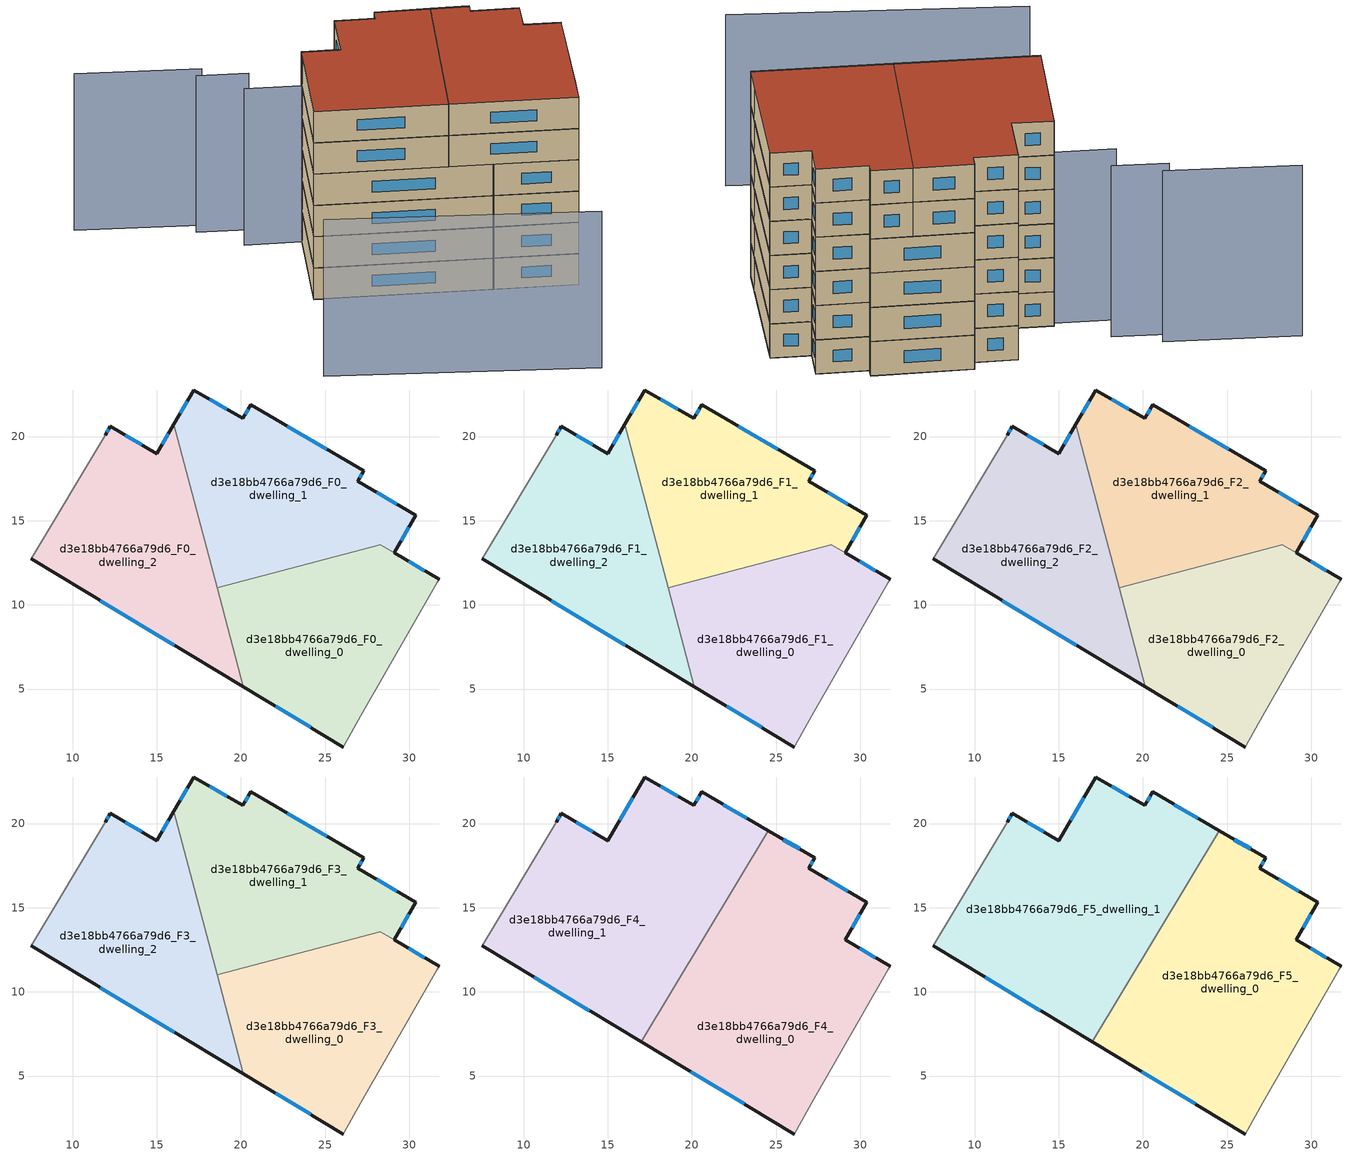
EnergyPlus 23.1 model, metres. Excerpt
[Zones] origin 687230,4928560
d3e18bb4766a79d6_F0_dwelling_0
 floor ground (EU_floor_Construction): 27.13,3.41 31.67,11.34 31.77,11.53 28.29,13.58 18.59,11.01 20.14,5.14 26.08,1.56 26.14,1.66 z0
 wall outside (EU_wall_Construction): 26.08,1.56 20.14,5.14 / 29.11,13.1 31.77,11.53 z0:3
 wall adiabatic (EU_wall_Construction): 31.77,11.53 31.67,11.34 27.13,3.41 26.14,1.66 26.08,1.56 z0:3
 wall to d3e18bb4766a79d6_F0_dwelling_1 (EU_wall_Construction): 18.59,11.01 28.29,13.58 29.11,13.1 z0:3
 wall to d3e18bb4766a79d6_F0_dwelling_2 (EU_wall_Construction): 20.14,5.14 18.59,11.01 z0:3
 window (EU_Window_Construction): 24.15,2.72 22.07,3.97 / 29.98,12.58 30.9,12.04 z0.98:2.02
d3e18bb4766a79d6_F0_dwelling_1
 floor ground (EU_floor_Construction): 29.11,13.09 30.39,15.33 26.94,17.33 27.3,17.96 20.58,21.88 20.12,21.08 17.21,22.76 16.02,20.72 18.59,11.01 28.29,13.58 z0
 wall outside (EU_wall_Construction): 16.02,20.72 17.21,22.76 20.12,21.08 20.58,21.88 27.3,17.96 26.94,17.33 30.39,15.33 29.11,13.09 z0:3
 wall to d3e18bb4766a79d6_F0_dwelling_2 (EU_wall_Construction): 18.59,11.01 16.02,20.72 z0:3
 window (EU_Window_Construction): 16.41,21.39 16.82,22.1 / 18.16,22.22 19.17,21.62 / 20.27,21.34 20.43,21.61 / 22.77,20.6 25.11,19.24 / 27.18,17.76 27.06,17.54 / 28.06,16.68 29.27,15.98 / 29.97,14.6 29.53,13.82 z0.98:2.02
d3e18bb4766a79d6_F0_dwelling_2
 floor ground (EU_floor_Construction): 20.14,5.14 16.02,20.72 15,18.97 12.25,20.61 11.93,20.07 7.56,12.73 z0
 wall outside (EU_wall_Construction): 20.14,5.14 7.56,12.73 / 11.93,20.07 12.25,20.61 15,18.97 16.02,20.72 z0:3
 wall adiabatic (EU_wall_Construction): 7.56,12.73 11.93,20.07 z0:3
 window (EU_Window_Construction): 16.05,7.61 11.65,10.26 / 12.03,20.24 12.15,20.43 / 13.14,20.07 14.11,19.5 / 15.33,19.54 15.69,20.15 z0.98:2.02
d3e18bb4766a79d6_F1_dwelling_0
 floor to d3e18bb4766a79d6_F0_dwelling_0 (EU_floor_Construction): 27.13,3.41 31.67,11.34 31.77,11.53 28.29,13.58 18.59,11.01 20.14,5.14 26.08,1.56 26.14,1.66 z3
 wall outside (EU_wall_Construction): 26.08,1.56 20.14,5.14 / 29.11,13.1 31.77,11.53 z3:6
 wall adiabatic (EU_wall_Construction): 31.77,11.53 31.67,11.34 27.13,3.41 26.14,1.66 26.08,1.56 z3:6
 wall to d3e18bb4766a79d6_F1_dwelling_1 (EU_wall_Construction): 18.59,11.01 28.29,13.58 29.11,13.1 z3:6
 wall to d3e18bb4766a79d6_F1_dwelling_2 (EU_wall_Construction): 20.14,5.14 18.59,11.01 z3:6
 window (EU_Window_Construction): 24.15,2.72 22.07,3.97 / 29.98,12.58 30.9,12.04 z3.98:5.02
d3e18bb4766a79d6_F1_dwelling_1
 floor to d3e18bb4766a79d6_F0_dwelling_1 (EU_floor_Construction): 29.11,13.09 30.39,15.33 26.94,17.33 27.3,17.96 20.58,21.88 20.12,21.08 17.21,22.76 16.02,20.72 18.59,11.01 28.29,13.58 z3
 wall outside (EU_wall_Construction): 16.02,20.72 17.21,22.76 20.12,21.08 20.58,21.88 27.3,17.96 26.94,17.33 30.39,15.33 29.11,13.09 z3:6
 wall to d3e18bb4766a79d6_F1_dwelling_2 (EU_wall_Construction): 18.59,11.01 16.02,20.72 z3:6
 window (EU_Window_Construction): 16.41,21.39 16.82,22.1 / 18.16,22.22 19.17,21.62 / 20.27,21.34 20.43,21.61 / 22.77,20.6 25.11,19.24 / 27.18,17.76 27.06,17.54 / 28.06,16.68 29.27,15.98 / 29.97,14.6 29.53,13.82 z3.98:5.02
d3e18bb4766a79d6_F1_dwelling_2
 floor to d3e18bb4766a79d6_F0_dwelling_2 (EU_floor_Construction): 20.14,5.14 16.02,20.72 15,18.97 12.25,20.61 11.93,20.07 7.56,12.73 z3
 wall outside (EU_wall_Construction): 20.14,5.14 7.56,12.73 / 11.93,20.07 12.25,20.61 15,18.97 16.02,20.72 z3:6
 wall adiabatic (EU_wall_Construction): 7.56,12.73 11.93,20.07 z3:6
 window (EU_Window_Construction): 16.05,7.61 11.65,10.26 / 12.03,20.24 12.15,20.43 / 13.14,20.07 14.11,19.5 / 15.33,19.54 15.69,20.15 z3.98:5.02
d3e18bb4766a79d6_F2_dwelling_0
 floor to d3e18bb4766a79d6_F1_dwelling_0 (EU_floor_Construction): 27.13,3.41 31.67,11.34 31.77,11.53 28.29,13.58 18.59,11.01 20.14,5.14 26.08,1.56 26.14,1.66 z6
 wall outside (EU_wall_Construction): 26.08,1.56 20.14,5.14 / 29.11,13.1 31.77,11.53 z6:9
 wall adiabatic (EU_wall_Construction): 31.77,11.53 31.67,11.34 27.13,3.41 26.14,1.66 26.08,1.56 z6:9
 wall to d3e18bb4766a79d6_F2_dwelling_1 (EU_wall_Construction): 18.59,11.01 28.29,13.58 29.11,13.1 z6:9
 wall to d3e18bb4766a79d6_F2_dwelling_2 (EU_wall_Construction): 20.14,5.14 18.59,11.01 z6:9
 window (EU_Window_Construction): 24.15,2.72 22.07,3.97 / 29.98,12.58 30.9,12.04 z6.98:8.02
d3e18bb4766a79d6_F2_dwelling_1
 floor to d3e18bb4766a79d6_F1_dwelling_1 (EU_floor_Construction): 29.11,13.09 30.39,15.33 26.94,17.33 27.3,17.96 20.58,21.88 20.12,21.08 17.21,22.76 16.02,20.72 18.59,11.01 28.29,13.58 z6
 wall outside (EU_wall_Construction): 16.02,20.72 17.21,22.76 20.12,21.08 20.58,21.88 27.3,17.96 26.94,17.33 30.39,15.33 29.11,13.09 z6:9
 wall to d3e18bb4766a79d6_F2_dwelling_2 (EU_wall_Construction): 18.59,11.01 16.02,20.72 z6:9
 window (EU_Window_Construction): 16.41,21.39 16.82,22.1 / 18.16,22.22 19.17,21.62 / 20.27,21.34 20.43,21.61 / 22.77,20.6 25.11,19.24 / 27.18,17.76 27.06,17.54 / 28.06,16.68 29.27,15.98 / 29.97,14.6 29.53,13.82 z6.98:8.02
d3e18bb4766a79d6_F2_dwelling_2
 floor to d3e18bb4766a79d6_F1_dwelling_2 (EU_floor_Construction): 20.14,5.14 16.02,20.72 15,18.97 12.25,20.61 11.93,20.07 7.56,12.73 z6
 wall outside (EU_wall_Construction): 20.14,5.14 7.56,12.73 / 11.93,20.07 12.25,20.61 15,18.97 16.02,20.72 z6:9
 wall adiabatic (EU_wall_Construction): 7.56,12.73 11.93,20.07 z6:9
 window (EU_Window_Construction): 16.05,7.61 11.65,10.26 / 12.03,20.24 12.15,20.43 / 13.14,20.07 14.11,19.5 / 15.33,19.54 15.69,20.15 z6.98:8.02
d3e18bb4766a79d6_F3_dwelling_0
 floor to d3e18bb4766a79d6_F2_dwelling_0 (EU_floor_Construction): 27.13,3.41 31.67,11.34 31.77,11.53 28.29,13.58 18.59,11.01 20.14,5.14 26.08,1.56 26.14,1.66 z9
 wall outside (EU_wall_Construction): 26.08,1.56 20.14,5.14 / 29.11,13.1 31.77,11.53 z9:12
 wall adiabatic (EU_wall_Construction): 31.77,11.53 31.67,11.34 27.13,3.41 26.14,1.66 26.08,1.56 z9:12
 wall to d3e18bb4766a79d6_F3_dwelling_1 (EU_wall_Construction): 18.59,11.01 28.29,13.58 29.11,13.1 z9:12
 wall to d3e18bb4766a79d6_F3_dwelling_2 (EU_wall_Construction): 20.14,5.14 18.59,11.01 z9:12
 window (EU_Window_Construction): 24.15,2.72 22.07,3.97 / 29.98,12.58 30.9,12.04 z9.98:11.02
d3e18bb4766a79d6_F3_dwelling_1
 floor to d3e18bb4766a79d6_F2_dwelling_1 (EU_floor_Construction): 29.11,13.09 30.39,15.33 26.94,17.33 27.3,17.96 20.58,21.88 20.12,21.08 17.21,22.76 16.02,20.72 18.59,11.01 28.29,13.58 z9
 wall outside (EU_wall_Construction): 16.02,20.72 17.21,22.76 20.12,21.08 20.58,21.88 27.3,17.96 26.94,17.33 30.39,15.33 29.11,13.09 z9:12
 wall to d3e18bb4766a79d6_F3_dwelling_2 (EU_wall_Construction): 18.59,11.01 16.02,20.72 z9:12
 window (EU_Window_Construction): 16.41,21.39 16.82,22.1 / 18.16,22.22 19.17,21.62 / 20.27,21.34 20.43,21.61 / 22.77,20.6 25.11,19.24 / 27.18,17.76 27.06,17.54 / 28.06,16.68 29.27,15.98 / 29.97,14.6 29.53,13.82 z9.98:11.02
d3e18bb4766a79d6_F3_dwelling_2
 floor to d3e18bb4766a79d6_F2_dwelling_2 (EU_floor_Construction): 20.14,5.14 16.02,20.72 15,18.97 12.25,20.61 11.93,20.07 7.56,12.73 z9
 wall outside (EU_wall_Construction): 20.14,5.14 7.56,12.73 / 11.93,20.07 12.25,20.61 15,18.97 16.02,20.72 z9:12
 wall adiabatic (EU_wall_Construction): 7.56,12.73 11.93,20.07 z9:12
 window (EU_Window_Construction): 16.05,7.61 11.65,10.26 / 12.03,20.24 12.15,20.43 / 13.14,20.07 14.11,19.5 / 15.33,19.54 15.69,20.15 z9.98:11.02
d3e18bb4766a79d6_F4_dwelling_0
 floor to d3e18bb4766a79d6_F3_dwelling_0 (EU_floor_Construction): 27.13,3.41 31.67,11.34 31.77,11.53 28.29,13.58 19.52,11.26 18.83,10.11 20.14,5.14 26.08,1.56 z12
 floor to d3e18bb4766a79d6_F3_dwelling_1 (EU_floor_Construction): 29.11,13.1 30.39,15.33 26.94,17.33 27.3,17.96 24.53,19.57 19.52,11.26 28.29,13.58 z12
 floor to d3e18bb4766a79d6_F3_dwelling_2 (EU_floor_Construction): 20.14,5.14 18.83,10.11 16.98,7.04 z12
 wall outside (EU_wall_Construction): 26.08,1.56 16.98,7.04 / 24.54,19.57 27.3,17.96 26.94,17.33 30.39,15.33 29.11,13.09 31.77,11.53 z12:15
 wall adiabatic (EU_wall_Construction): 31.77,11.53 31.67,11.34 27.13,3.41 26.08,1.56 z12:15
 wall to d3e18bb4766a79d6_F4_dwelling_1 (EU_wall_Construction): 16.98,7.04 24.54,19.57 z12:15
 window (EU_Window_Construction): 29.97,14.6 29.53,13.82 / 29.98,12.58 30.9,12.04 / 23.12,3.34 19.94,5.26 / 25.43,19.05 26.4,18.49 / 27.18,17.76 27.06,17.54 / 28.06,16.68 29.27,15.98 z12.98:14.02
d3e18bb4766a79d6_F4_dwelling_1
 floor to d3e18bb4766a79d6_F3_dwelling_1 (EU_floor_Construction): 19.52,11.26 24.53,19.57 20.58,21.88 20.12,21.08 17.21,22.76 16.02,20.72 18.59,11.01 z12
 floor to d3e18bb4766a79d6_F3_dwelling_2 (EU_floor_Construction): 16.98,7.04 18.83,10.11 16.02,20.72 15,18.97 12.25,20.61 11.93,20.07 7.56,12.73 z12
 floor to d3e18bb4766a79d6_F3_dwelling_0 (EU_floor_Construction): 18.83,10.11 19.52,11.26 18.59,11.01 z12
 wall outside (EU_wall_Construction): 16.98,7.04 7.56,12.73 / 11.93,20.07 12.25,20.61 15,18.97 17.21,22.76 20.12,21.08 20.58,21.88 24.54,19.57 z12:15
 wall adiabatic (EU_wall_Construction): 7.56,12.73 11.93,20.07 z12:15
 window (EU_Window_Construction): 18.16,22.22 19.17,21.62 / 20.27,21.34 20.43,21.61 / 21.87,21.13 23.25,20.32 / 13.92,8.89 10.62,10.88 / 12.03,20.24 12.15,20.43 / 13.14,20.07 14.11,19.5 / 15.72,20.2 16.49,21.53 z12.98:14.02
d3e18bb4766a79d6_F5_dwelling_0
 floor to d3e18bb4766a79d6_F4_dwelling_0 (EU_floor_Construction): 27.13,3.41 31.67,11.34 31.77,11.53 29.11,13.09 30.39,15.33 26.94,17.33 27.3,17.96 24.54,19.57 16.98,7.04 26.08,1.56 z15
 wall outside (EU_wall_Construction): 26.08,1.56 16.98,7.04 / 24.54,19.57 27.3,17.96 26.94,17.33 30.39,15.33 29.11,13.09 31.77,11.53 z15:18
 wall adiabatic (EU_wall_Construction): 31.77,11.53 31.67,11.34 27.13,3.41 26.08,1.56 z15:18
 wall to d3e18bb4766a79d6_F5_dwelling_1 (EU_wall_Construction): 16.98,7.04 24.54,19.57 z15:18
 window (EU_Window_Construction): 29.97,14.6 29.53,13.82 / 29.98,12.58 30.9,12.04 / 23.12,3.34 19.94,5.26 / 25.43,19.05 26.4,18.49 / 27.18,17.76 27.06,17.54 / 28.06,16.68 29.27,15.98 z15.98:17.02
 roof outside (EU_roof_Construction): 30.39,15.33 29.11,13.09 31.77,11.53 31.67,11.34 27.13,3.41 26.08,1.56 16.98,7.04 24.54,19.57 27.3,17.96 26.94,17.33 z18
d3e18bb4766a79d6_F5_dwelling_1
 floor to d3e18bb4766a79d6_F4_dwelling_1 (EU_floor_Construction): 16.98,7.04 24.54,19.57 20.58,21.88 20.12,21.08 17.21,22.76 15,18.97 12.25,20.61 11.93,20.07 7.56,12.73 z15
 wall outside (EU_wall_Construction): 16.98,7.04 7.56,12.73 / 11.93,20.07 12.25,20.61 15,18.97 17.21,22.76 20.12,21.08 20.58,21.88 24.54,19.57 z15:18
 wall adiabatic (EU_wall_Construction): 7.56,12.73 11.93,20.07 z15:18
 window (EU_Window_Construction): 18.16,22.22 19.17,21.62 / 20.27,21.34 20.43,21.61 / 21.87,21.13 23.25,20.32 / 13.92,8.89 10.62,10.88 / 12.03,20.24 12.15,20.43 / 13.14,20.07 14.11,19.5 / 15.72,20.2 16.49,21.53 z15.98:17.02
 roof outside (EU_roof_Construction): 24.54,19.57 16.98,7.04 7.56,12.73 11.93,20.07 12.25,20.61 15,18.97 17.21,22.76 20.12,21.08 20.58,21.88 z18
shading: 8.02,22.68 12.06,20.27 / 6.1,26.62 9.76,24.36 / 1.24,2.95 19.99,-9.61 / -1.64,32.77 7.1,27.17 z0:15
[Building]
EU S2 Campaign: North Axis=0; Terrain=City; Solar Distribution=FullExterior
[Site:Location]
Bologna: Latitude=44.5; Longitude=11.25; Time Zone=1; Elevation=37
[SizingPeriod:WeatherFileDays]
AnnualSizingPeriod: Begin Month=1; Begin Day of Month=1; End Month=12; End Day of Month=31; Day of Week for Start Day=Monday; Use Weather File Daylight Saving Period=No; Use Weather File Rain and Snow Indicators=No
[MATERIAL]
EU_InternalMass_Material: Roughness=MediumRough; Thickness=0.1; Conductivity=1; Density=1800; Specific Heat=900; Thermal Absorptance=0.9; Solar Absorptance=0.7; Visible Absorptance=0.7
[MATERIAL:NOMASS] Roughness=MediumRough; Thermal Absorptance=0.9; Solar Absorptance=0.7; Visible Absorptance=0.7
Name | Thermal Resistance
EU_wall_NoMass | 0.905828
EU_roof_NoMass | 0.37593
EU_floor_NoMass | 0.67114
[WINDOWMATERIAL:SIMPLEGLAZINGSYSTEM]
EU_Window_SimpleGlazing: UFactor=4.52486; Solar Heat Gain Coefficient=0.85; Visible Transmittance=0.85
[CONSTRUCTION]
EU_wall_Construction: EU_wall_NoMass
EU_roof_Construction: EU_roof_NoMass
EU_floor_Construction: EU_floor_NoMass
EU_InternalMass_Construction: EU_InternalMass_Material
EU_Window_Construction: EU_Window_SimpleGlazing
[ZONE] Type=1; Multiplier=1; Ceiling Height=autocalculate; Floor Area=autocalculate; Part of Total Floor Area=Yes
Name | Volume
d3e18bb4766a79d6_F0_dwelling_0; d3e18bb4766a79d6_F1_dwelling_0; d3e18bb4766a79d6_F2_dwelling_0; d3e18bb4766a79d6_F3_dwelling_0 | 279.937
d3e18bb4766a79d6_F4_dwelling_0; d3e18bb4766a79d6_F5_dwelling_0 | 421.898
d3e18bb4766a79d6_F0_dwelling_1; d3e18bb4766a79d6_F1_dwelling_1; d3e18bb4766a79d6_F2_dwelling_1; d3e18bb4766a79d6_F3_dwelling_1 | 282.609
d3e18bb4766a79d6_F4_dwelling_1; d3e18bb4766a79d6_F5_dwelling_1 | 421.904
d3e18bb4766a79d6_F0_dwelling_2; d3e18bb4766a79d6_F1_dwelling_2; d3e18bb4766a79d6_F2_dwelling_2; d3e18bb4766a79d6_F3_dwelling_2 | 281.265
[INTERNALMASS] Construction=EU_InternalMass_Construction
Name | Zone or ZoneList | Surface Area
d3e18bb4766a79d6_F0_dwelling_0_EU_InternalMass | d3e18bb4766a79d6_F0_dwelling_0 | 93.3112
d3e18bb4766a79d6_F0_dwelling_1_EU_InternalMass | d3e18bb4766a79d6_F0_dwelling_1 | 94.2036
d3e18bb4766a79d6_F0_dwelling_2_EU_InternalMass | d3e18bb4766a79d6_F0_dwelling_2 | 93.7556
d3e18bb4766a79d6_F1_dwelling_0_EU_InternalMass | d3e18bb4766a79d6_F1_dwelling_0 | 93.3112
d3e18bb4766a79d6_F1_dwelling_1_EU_InternalMass | d3e18bb4766a79d6_F1_dwelling_1 | 94.2036
d3e18bb4766a79d6_F1_dwelling_2_EU_InternalMass | d3e18bb4766a79d6_F1_dwelling_2 | 93.7556
d3e18bb4766a79d6_F2_dwelling_0_EU_InternalMass | d3e18bb4766a79d6_F2_dwelling_0 | 93.3112
d3e18bb4766a79d6_F2_dwelling_1_EU_InternalMass | d3e18bb4766a79d6_F2_dwelling_1 | 94.2036
d3e18bb4766a79d6_F2_dwelling_2_EU_InternalMass | d3e18bb4766a79d6_F2_dwelling_2 | 93.7556
d3e18bb4766a79d6_F3_dwelling_0_EU_InternalMass | d3e18bb4766a79d6_F3_dwelling_0 | 93.3112
d3e18bb4766a79d6_F3_dwelling_1_EU_InternalMass | d3e18bb4766a79d6_F3_dwelling_1 | 94.2036
d3e18bb4766a79d6_F3_dwelling_2_EU_InternalMass | d3e18bb4766a79d6_F3_dwelling_2 | 93.7556
d3e18bb4766a79d6_F4_dwelling_0_EU_InternalMass | d3e18bb4766a79d6_F4_dwelling_0 | 140.632
d3e18bb4766a79d6_F4_dwelling_1_EU_InternalMass | d3e18bb4766a79d6_F4_dwelling_1 | 140.635
d3e18bb4766a79d6_F5_dwelling_0_EU_InternalMass | d3e18bb4766a79d6_F5_dwelling_0 | 140.632
d3e18bb4766a79d6_F5_dwelling_1_EU_InternalMass | d3e18bb4766a79d6_F5_dwelling_1 | 140.635
[OTHEREQUIPMENT] Fuel Type=Electricity; Design Level Calculation Method=Watts/Area; Power per Zone Floor Area=1; Fraction Latent=0; Fraction Radiant=0; Fraction Lost=0; Carbon Dioxide Generation Rate=0; EndUse Subcategory=EU_Step8_InternalGains
Name | Zone or ZoneList or Space or SpaceList | Schedule
EU_Step8_InternalGain_d3e18bb4766a79d6_F0_dwelling_0_f000 | d3e18bb4766a79d6_F0_dwelling_0 | EU_Step8_GainSchedule_d3e18bb4766a79d6_F0_dwelling_0_f000
EU_Step8_InternalGain_d3e18bb4766a79d6_F0_dwelling_1_f000 | d3e18bb4766a79d6_F0_dwelling_1 | EU_Step8_GainSchedule_d3e18bb4766a79d6_F0_dwelling_1_f000
EU_Step8_InternalGain_d3e18bb4766a79d6_F0_dwelling_2_f000 | d3e18bb4766a79d6_F0_dwelling_2 | EU_Step8_GainSchedule_d3e18bb4766a79d6_F0_dwelling_2_f000
EU_Step8_InternalGain_d3e18bb4766a79d6_F1_dwelling_0_f000 | d3e18bb4766a79d6_F1_dwelling_0 | EU_Step8_GainSchedule_d3e18bb4766a79d6_F1_dwelling_0_f000
EU_Step8_InternalGain_d3e18bb4766a79d6_F1_dwelling_1_f000 | d3e18bb4766a79d6_F1_dwelling_1 | EU_Step8_GainSchedule_d3e18bb4766a79d6_F1_dwelling_1_f000
EU_Step8_InternalGain_d3e18bb4766a79d6_F1_dwelling_2_f000 | d3e18bb4766a79d6_F1_dwelling_2 | EU_Step8_GainSchedule_d3e18bb4766a79d6_F1_dwelling_2_f000
EU_Step8_InternalGain_d3e18bb4766a79d6_F2_dwelling_0_f000 | d3e18bb4766a79d6_F2_dwelling_0 | EU_Step8_GainSchedule_d3e18bb4766a79d6_F2_dwelling_0_f000
EU_Step8_InternalGain_d3e18bb4766a79d6_F2_dwelling_1_f000 | d3e18bb4766a79d6_F2_dwelling_1 | EU_Step8_GainSchedule_d3e18bb4766a79d6_F2_dwelling_1_f000
EU_Step8_InternalGain_d3e18bb4766a79d6_F2_dwelling_2_f000 | d3e18bb4766a79d6_F2_dwelling_2 | EU_Step8_GainSchedule_d3e18bb4766a79d6_F2_dwelling_2_f000
EU_Step8_InternalGain_d3e18bb4766a79d6_F3_dwelling_0_f000 | d3e18bb4766a79d6_F3_dwelling_0 | EU_Step8_GainSchedule_d3e18bb4766a79d6_F3_dwelling_0_f000
EU_Step8_InternalGain_d3e18bb4766a79d6_F3_dwelling_1_f000 | d3e18bb4766a79d6_F3_dwelling_1 | EU_Step8_GainSchedule_d3e18bb4766a79d6_F3_dwelling_1_f000
EU_Step8_InternalGain_d3e18bb4766a79d6_F3_dwelling_2_f000 | d3e18bb4766a79d6_F3_dwelling_2 | EU_Step8_GainSchedule_d3e18bb4766a79d6_F3_dwelling_2_f000
EU_Step8_InternalGain_d3e18bb4766a79d6_F4_dwelling_0_f000 | d3e18bb4766a79d6_F4_dwelling_0 | EU_Step8_GainSchedule_d3e18bb4766a79d6_F4_dwelling_0_f000
EU_Step8_InternalGain_d3e18bb4766a79d6_F4_dwelling_1_f000 | d3e18bb4766a79d6_F4_dwelling_1 | EU_Step8_GainSchedule_d3e18bb4766a79d6_F4_dwelling_1_f000
EU_Step8_InternalGain_d3e18bb4766a79d6_F5_dwelling_0_f000 | d3e18bb4766a79d6_F5_dwelling_0 | EU_Step8_GainSchedule_d3e18bb4766a79d6_F5_dwelling_0_f000
EU_Step8_InternalGain_d3e18bb4766a79d6_F5_dwelling_1_f000 | d3e18bb4766a79d6_F5_dwelling_1 | EU_Step8_GainSchedule_d3e18bb4766a79d6_F5_dwelling_1_f000
[ZONEVENTILATION:DESIGNFLOWRATE] Schedule=EU_AlwaysOn; Design Flow Rate Calculation Method=AirChanges/Hour; Air Changes per Hour=0.73129; Ventilation Type=Natural; Fan Pressure Rise=0; Fan Total Efficiency=1; Constant Term Coefficient=1; Temperature Term Coefficient=0; Velocity Term Coefficient=0; Velocity Squared Term Coefficient=0; Minimum Indoor Temperature=-100; Maximum Indoor Temperature=100; Delta Temperature=-100; Minimum Outdoor Temperature=-100; Maximum Outdoor Temperature=100; Maximum Wind Speed=40
Name | Zone or ZoneList or Space or SpaceList
EU_ConstantAir_d3e18bb4766a79d6_F0_dwelling_0 | d3e18bb4766a79d6_F0_dwelling_0
EU_ConstantAir_d3e18bb4766a79d6_F0_dwelling_1 | d3e18bb4766a79d6_F0_dwelling_1
EU_ConstantAir_d3e18bb4766a79d6_F0_dwelling_2 | d3e18bb4766a79d6_F0_dwelling_2
EU_ConstantAir_d3e18bb4766a79d6_F1_dwelling_0 | d3e18bb4766a79d6_F1_dwelling_0
EU_ConstantAir_d3e18bb4766a79d6_F1_dwelling_1 | d3e18bb4766a79d6_F1_dwelling_1
EU_ConstantAir_d3e18bb4766a79d6_F1_dwelling_2 | d3e18bb4766a79d6_F1_dwelling_2
EU_ConstantAir_d3e18bb4766a79d6_F2_dwelling_0 | d3e18bb4766a79d6_F2_dwelling_0
EU_ConstantAir_d3e18bb4766a79d6_F2_dwelling_1 | d3e18bb4766a79d6_F2_dwelling_1
EU_ConstantAir_d3e18bb4766a79d6_F2_dwelling_2 | d3e18bb4766a79d6_F2_dwelling_2
EU_ConstantAir_d3e18bb4766a79d6_F3_dwelling_0 | d3e18bb4766a79d6_F3_dwelling_0
EU_ConstantAir_d3e18bb4766a79d6_F3_dwelling_1 | d3e18bb4766a79d6_F3_dwelling_1
EU_ConstantAir_d3e18bb4766a79d6_F3_dwelling_2 | d3e18bb4766a79d6_F3_dwelling_2
EU_ConstantAir_d3e18bb4766a79d6_F4_dwelling_0 | d3e18bb4766a79d6_F4_dwelling_0
EU_ConstantAir_d3e18bb4766a79d6_F4_dwelling_1 | d3e18bb4766a79d6_F4_dwelling_1
EU_ConstantAir_d3e18bb4766a79d6_F5_dwelling_0 | d3e18bb4766a79d6_F5_dwelling_0
EU_ConstantAir_d3e18bb4766a79d6_F5_dwelling_1 | d3e18bb4766a79d6_F5_dwelling_1
[HVACTEMPLATE:THERMOSTAT] Constant Heating Setpoint=20; Constant Cooling Setpoint=50
EU_HeatOnly_d3e18bb4766a79d6_F0_dwelling_0; EU_HeatOnly_d3e18bb4766a79d6_F0_dwelling_1; EU_HeatOnly_d3e18bb4766a79d6_F0_dwelling_2; EU_HeatOnly_d3e18bb4766a79d6_F1_dwelling_0; EU_HeatOnly_d3e18bb4766a79d6_F1_dwelling_1; EU_HeatOnly_d3e18bb4766a79d6_F1_dwelling_2; EU_HeatOnly_d3e18bb4766a79d6_F2_dwelling_0; EU_HeatOnly_d3e18bb4766a79d6_F2_dwelling_1; EU_HeatOnly_d3e18bb4766a79d6_F2_dwelling_2; EU_HeatOnly_d3e18bb4766a79d6_F3_dwelling_0; EU_HeatOnly_d3e18bb4766a79d6_F3_dwelling_1; EU_HeatOnly_d3e18bb4766a79d6_F3_dwelling_2; EU_HeatOnly_d3e18bb4766a79d6_F4_dwelling_0; EU_HeatOnly_d3e18bb4766a79d6_F4_dwelling_1; EU_HeatOnly_d3e18bb4766a79d6_F5_dwelling_0; EU_HeatOnly_d3e18bb4766a79d6_F5_dwelling_1
[HVACTEMPLATE:ZONE:IDEALLOADSAIRSYSTEM] System Availability Schedule=EU_AlwaysOn; Maximum Heating Supply Air Temperature=50; Minimum Cooling Supply Air Temperature=13; Maximum Heating Supply Air Humidity Ratio=0.0156; Minimum Cooling Supply Air Humidity Ratio=0.0077; Heating Limit=NoLimit; Cooling Limit=NoLimit; Heating Availability Schedule=EU_AlwaysOn; Cooling Availability Schedule=EU_CoolingOff; Dehumidification Control Type=ConstantSensibleHeatRatio; Cooling Sensible Heat Ratio=0.7; Dehumidification Setpoint=60; Humidification Control Type=None; Humidification Setpoint=30; Outdoor Air Method=None; Outdoor Air Flow Rate per Person=0.00944; Outdoor Air Flow Rate per Zone Floor Area=0; Outdoor Air Flow Rate per Zone=0; Demand Controlled Ventilation Type=None; Outdoor Air Economizer Type=NoEconomizer; Heat Recovery Type=None; Sensible Heat Recovery Effectiveness=0.7; Latent Heat Recovery Effectiveness=0.65
Name | Template Thermostat
d3e18bb4766a79d6_F0_dwelling_0 | EU_HeatOnly_d3e18bb4766a79d6_F0_dwelling_0
d3e18bb4766a79d6_F0_dwelling_1 | EU_HeatOnly_d3e18bb4766a79d6_F0_dwelling_1
d3e18bb4766a79d6_F0_dwelling_2 | EU_HeatOnly_d3e18bb4766a79d6_F0_dwelling_2
d3e18bb4766a79d6_F1_dwelling_0 | EU_HeatOnly_d3e18bb4766a79d6_F1_dwelling_0
d3e18bb4766a79d6_F1_dwelling_1 | EU_HeatOnly_d3e18bb4766a79d6_F1_dwelling_1
d3e18bb4766a79d6_F1_dwelling_2 | EU_HeatOnly_d3e18bb4766a79d6_F1_dwelling_2
d3e18bb4766a79d6_F2_dwelling_0 | EU_HeatOnly_d3e18bb4766a79d6_F2_dwelling_0
d3e18bb4766a79d6_F2_dwelling_1 | EU_HeatOnly_d3e18bb4766a79d6_F2_dwelling_1
d3e18bb4766a79d6_F2_dwelling_2 | EU_HeatOnly_d3e18bb4766a79d6_F2_dwelling_2
d3e18bb4766a79d6_F3_dwelling_0 | EU_HeatOnly_d3e18bb4766a79d6_F3_dwelling_0
d3e18bb4766a79d6_F3_dwelling_1 | EU_HeatOnly_d3e18bb4766a79d6_F3_dwelling_1
d3e18bb4766a79d6_F3_dwelling_2 | EU_HeatOnly_d3e18bb4766a79d6_F3_dwelling_2
d3e18bb4766a79d6_F4_dwelling_0 | EU_HeatOnly_d3e18bb4766a79d6_F4_dwelling_0
d3e18bb4766a79d6_F4_dwelling_1 | EU_HeatOnly_d3e18bb4766a79d6_F4_dwelling_1
d3e18bb4766a79d6_F5_dwelling_0 | EU_HeatOnly_d3e18bb4766a79d6_F5_dwelling_0
d3e18bb4766a79d6_F5_dwelling_1 | EU_HeatOnly_d3e18bb4766a79d6_F5_dwelling_1
[SIZING:ZONE] Zone Cooling Design Supply Air Temperature Input Method=SupplyAirTemperature; Zone Cooling Design Supply Air Temperature=13; Zone Heating Design Supply Air Temperature Input Method=SupplyAirTemperature; Zone Heating Design Supply Air Temperature=50; Zone Cooling Design Supply Air Humidity Ratio=0.008; Zone Heating Design Supply Air Humidity Ratio=0.008; Cooling Design Air Flow Method=DesignDay; Cooling Design Air Flow Rate=0; Cooling Minimum Air Flow per Zone Floor Area=0.000762; Cooling Minimum Air Flow=0; Cooling Minimum Air Flow Fraction=0.2; Heating Design Air Flow Method=DesignDay; Heating Design Air Flow Rate=0; Heating Maximum Air Flow per Zone Floor Area=0.002032; Heating Maximum Air Flow=0.141576; Heating Maximum Air Flow Fraction=0.3; Account for Dedicated Outdoor Air System=No; Dedicated Outdoor Air System Control Strategy=NeutralSupplyAir; Dedicated Outdoor Air Low Setpoint Temperature for Design=autosize; Dedicated Outdoor Air High Setpoint Temperature for Design=autosize; Zone Load Sizing Method=Sensible Load Only No Latent Load; Zone Latent Cooling Design Supply Air Humidity Ratio Input Method=HumidityRatioDifference; Zone Cooling Design Supply Air Humidity Ratio Difference=0.005; Zone Latent Heating Design Supply Air Humidity Ratio Input Method=HumidityRatioDifference; Zone Humidification Design Supply Air Humidity Ratio Difference=0.005
d3e18bb4766a79d6_F0_dwelling_0; d3e18bb4766a79d6_F0_dwelling_1; d3e18bb4766a79d6_F0_dwelling_2; d3e18bb4766a79d6_F1_dwelling_0; d3e18bb4766a79d6_F1_dwelling_1; d3e18bb4766a79d6_F1_dwelling_2; d3e18bb4766a79d6_F2_dwelling_0; d3e18bb4766a79d6_F2_dwelling_1; d3e18bb4766a79d6_F2_dwelling_2; d3e18bb4766a79d6_F3_dwelling_0; d3e18bb4766a79d6_F3_dwelling_1; d3e18bb4766a79d6_F3_dwelling_2; d3e18bb4766a79d6_F4_dwelling_0; d3e18bb4766a79d6_F4_dwelling_1; d3e18bb4766a79d6_F5_dwelling_0; d3e18bb4766a79d6_F5_dwelling_1
[SCHEDULE:CONSTANT]
Name | Hourly Value
EU_AlwaysOn | 1
EU_CoolingOff | 0
[SCHEDULE:FILE] Column Number=1; Rows to Skip at Top=0; Number of Hours of Data=8760; Column Separator=Comma; Interpolate to Timestep=No; Minutes per Item=60; Adjust Schedule for Daylight Savings=Yes
Name | File
EU_Step8_GainSchedule_d3e18bb4766a79d6_F0_dwelling_0_f000 | ../../schedules/d3e18bb4766a79d6/d3e18bb4766a79d6_F0_dwelling_0_f000_gain.csv
EU_Step8_GainSchedule_d3e18bb4766a79d6_F0_dwelling_1_f000 | ../../schedules/d3e18bb4766a79d6/d3e18bb4766a79d6_F0_dwelling_1_f000_gain.csv
EU_Step8_GainSchedule_d3e18bb4766a79d6_F0_dwelling_2_f000 | ../../schedules/d3e18bb4766a79d6/d3e18bb4766a79d6_F0_dwelling_2_f000_gain.csv
EU_Step8_GainSchedule_d3e18bb4766a79d6_F1_dwelling_0_f000 | ../../schedules/d3e18bb4766a79d6/d3e18bb4766a79d6_F1_dwelling_0_f000_gain.csv
EU_Step8_GainSchedule_d3e18bb4766a79d6_F1_dwelling_1_f000 | ../../schedules/d3e18bb4766a79d6/d3e18bb4766a79d6_F1_dwelling_1_f000_gain.csv
EU_Step8_GainSchedule_d3e18bb4766a79d6_F1_dwelling_2_f000 | ../../schedules/d3e18bb4766a79d6/d3e18bb4766a79d6_F1_dwelling_2_f000_gain.csv
EU_Step8_GainSchedule_d3e18bb4766a79d6_F2_dwelling_0_f000 | ../../schedules/d3e18bb4766a79d6/d3e18bb4766a79d6_F2_dwelling_0_f000_gain.csv
EU_Step8_GainSchedule_d3e18bb4766a79d6_F2_dwelling_1_f000 | ../../schedules/d3e18bb4766a79d6/d3e18bb4766a79d6_F2_dwelling_1_f000_gain.csv
EU_Step8_GainSchedule_d3e18bb4766a79d6_F2_dwelling_2_f000 | ../../schedules/d3e18bb4766a79d6/d3e18bb4766a79d6_F2_dwelling_2_f000_gain.csv
EU_Step8_GainSchedule_d3e18bb4766a79d6_F3_dwelling_0_f000 | ../../schedules/d3e18bb4766a79d6/d3e18bb4766a79d6_F3_dwelling_0_f000_gain.csv
EU_Step8_GainSchedule_d3e18bb4766a79d6_F3_dwelling_1_f000 | ../../schedules/d3e18bb4766a79d6/d3e18bb4766a79d6_F3_dwelling_1_f000_gain.csv
EU_Step8_GainSchedule_d3e18bb4766a79d6_F3_dwelling_2_f000 | ../../schedules/d3e18bb4766a79d6/d3e18bb4766a79d6_F3_dwelling_2_f000_gain.csv
EU_Step8_GainSchedule_d3e18bb4766a79d6_F4_dwelling_0_f000 | ../../schedules/d3e18bb4766a79d6/d3e18bb4766a79d6_F4_dwelling_0_f000_gain.csv
EU_Step8_GainSchedule_d3e18bb4766a79d6_F4_dwelling_1_f000 | ../../schedules/d3e18bb4766a79d6/d3e18bb4766a79d6_F4_dwelling_1_f000_gain.csv
EU_Step8_GainSchedule_d3e18bb4766a79d6_F5_dwelling_0_f000 | ../../schedules/d3e18bb4766a79d6/d3e18bb4766a79d6_F5_dwelling_0_f000_gain.csv
EU_Step8_GainSchedule_d3e18bb4766a79d6_F5_dwelling_1_f000 | ../../schedules/d3e18bb4766a79d6/d3e18bb4766a79d6_F5_dwelling_1_f000_gain.csv
